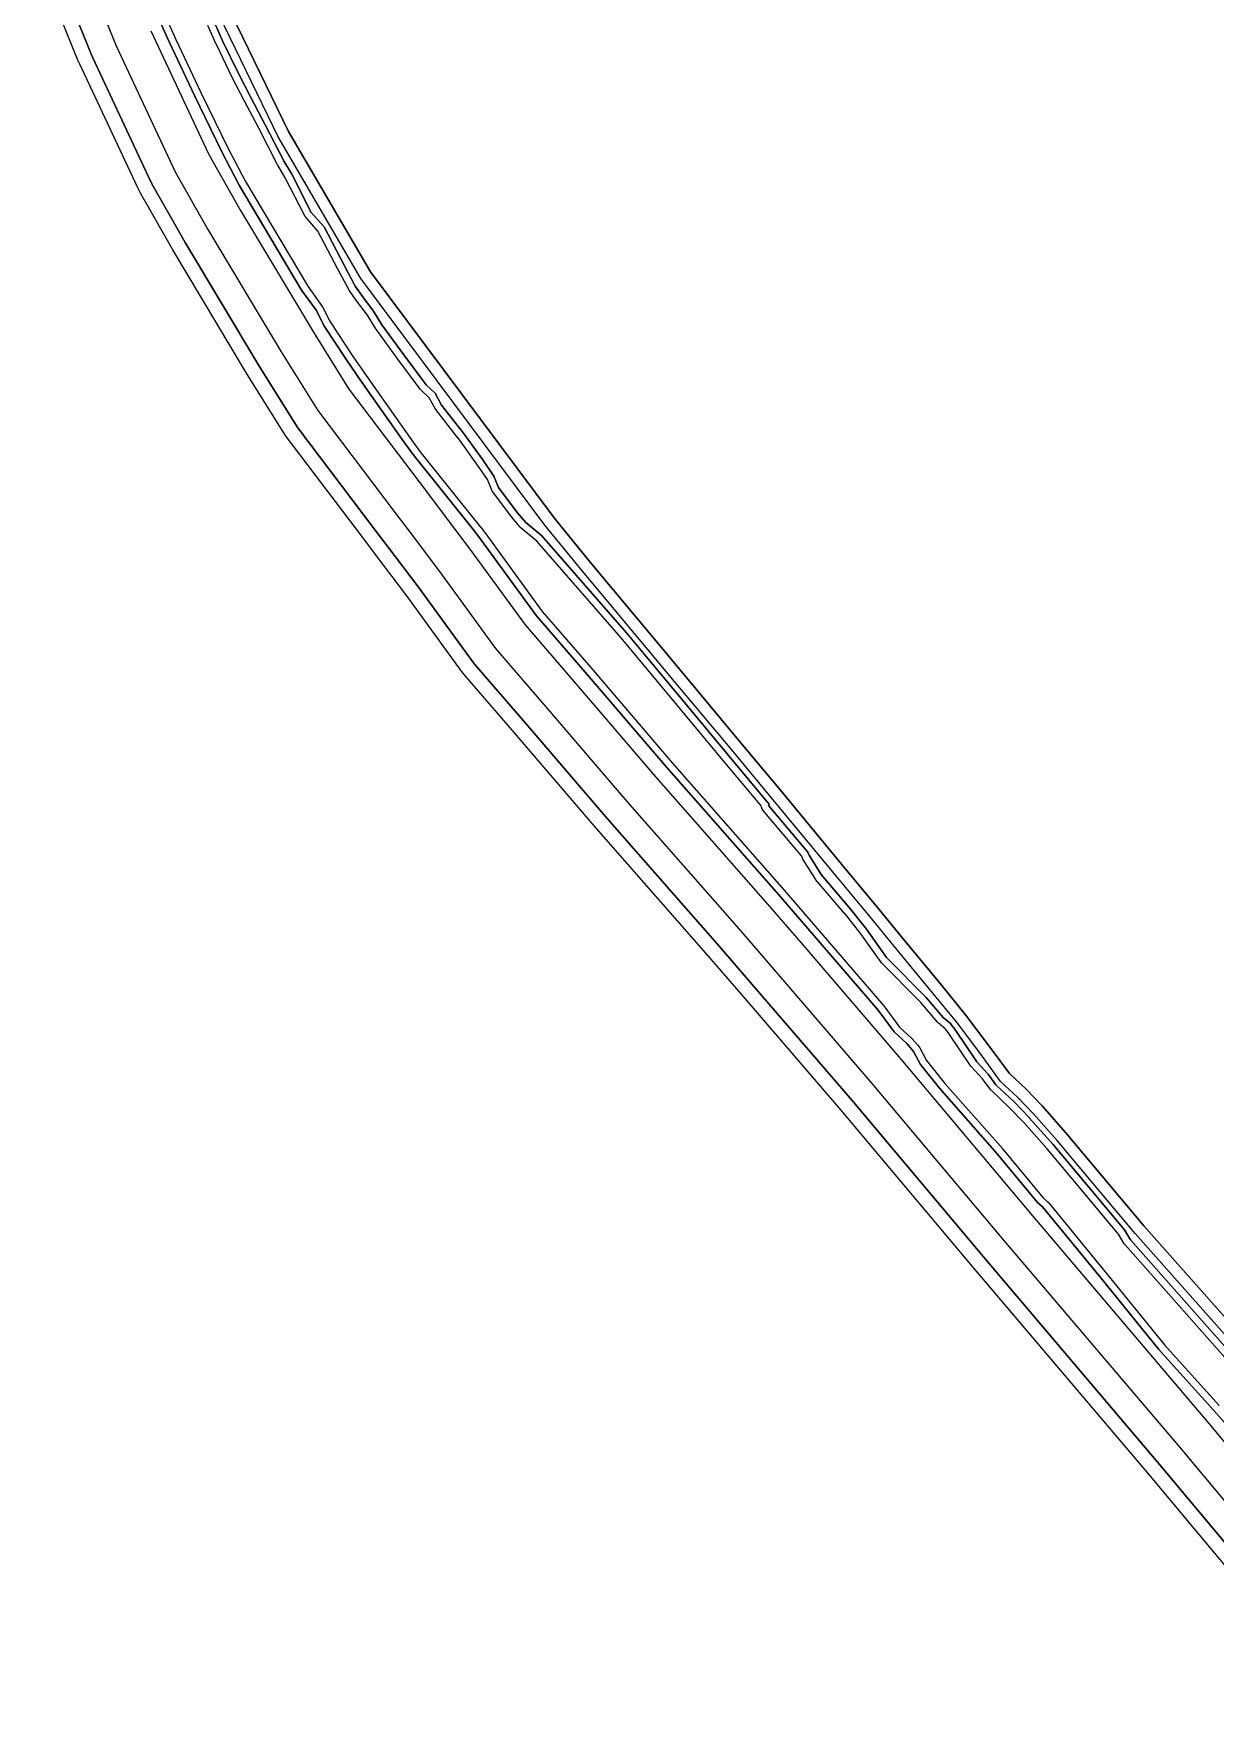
# Model space of a CAD drawing. Header units: inches. Extents: x 87989 to 118156, y 435697 to 451526.
# Drawn here: x 104592 to 104998, y 449125 to 449705 of the extents above; entities that cross this region are included whole.
import ezdxf

# ---------------------------------------------------------------- set-up
doc = ezdxf.new("R2010")
doc.units = ezdxf.units.IN
doc.header["$MEASUREMENT"] = 0
for name, color, linetype, true_color in [('As_waterkering_BWK', 7, 'Continuous', 0x7b8981), ('Beschermingszone_BWK', 7, 'Continuous', 0xcf890d), ('Grens_bebouwingsvrije_zone_BWK', 7, 'Continuous', 0x6789ae), ('Kernzone_BWK', 7, 'Continuous', 0xcb89af), ('Referentiepunten_BWK', 7, 'Continuous', 0x178980)]:
    doc.layers.add(name, color=color, linetype=linetype, true_color=true_color)

msp = doc.modelspace()

# ---------------------------------------------------------------- linework, layer by layer
at = {"layer": 'As_waterkering_BWK'}
for points in [[(105000.9899, 449258.7101), (104970.3538, 449293.2582), (104956.0006, 449310.3729), (104943.562, 449325.2045), (104935.4379, 449334.3666), (104930.0681, 449339.9497), (104924.1662, 449345.4887), (104917.3677, 449354.769), (104908.9836, 449365.9319), (104900.8986, 449375.834), (104887.0312, 449392.6137), (104879.297, 449401.9721), (104866.3628, 449417.6225), (104844.8524, 449443.6503), (104831.7667, 449459.3486), (104811.4338, 449483.7411), (104779.5198, 449522.0267), (104767.5628, 449536.6158), (104704.3234, 449621.4084), (104675.9454, 449670.0507), (104650.2994, 449723.0327)], [(104632.168, 449706.508), (104652.149, 449663.988), (104663.044, 449644.767), (104688.041, 449602.922), (104700.269, 449583.334), (104726.864, 449548.172), (104731.271, 449542.327), (104741.787, 449528.379), (104760.793, 449502.3), (104777.655, 449482.816), (104805.684, 449450.05), (104844.169, 449406.27), (104855.465, 449393.143), (104889.867, 449353.163), (104935.132, 449299.324), (104995.736, 449227.911), (105067.228, 449142.345)]]:
    msp.add_lwpolyline(points, dxfattribs=at)
at = {"layer": 'Beschermingszone_BWK'}
for points in [[(104596.6052, 449735.7506), (104611.7738, 449698.2572), (104612.2569, 449697.1514), (104632.2379, 449654.6314), (104633.0098, 449653.1394), (104644.0311, 449633.7015), (104669.2666, 449591.4558), (104681.6068, 449571.684), (104682.7227, 449570.0627), (104709.3076, 449534.914), (104713.7045, 449529.0825), (104724.1128, 449515.2773), (104743.0136, 449489.3426), (104744.1576, 449487.9033), (104760.9784, 449468.4672), (104789.0634, 449435.6371), (104827.5689, 449391.8322), (104838.789, 449378.7934), (104873.1087, 449338.909), (104918.3254, 449285.1277), (104978.9077, 449213.7406), (105050.4216, 449128.1488)], [(105046.602, 449124.9224), (104975.0831, 449210.52), (104914.5057, 449281.9012), (104869.3, 449335.6695), (104834.999, 449375.5321), (104823.7962, 449388.5509), (104785.286, 449432.3614), (104757.1883, 449465.2061), (104740.3769, 449484.6313), (104738.9728, 449486.3978), (104720.0959, 449512.2997), (104709.7121, 449526.0724), (104705.3176, 449531.9009), (104678.7349, 449567.0465), (104677.3654, 449569.0362), (104664.9996, 449588.8498), (104639.7099, 449631.1866), (104628.66, 449650.6738), (104627.7126, 449652.5048), (104607.7316, 449695.0248), (104607.1387, 449696.382), (104591.97, 449733.8757)], [(105015.5259, 449212.0234), (104997.3689, 449232.4082), (104981.5439, 449250), (104978.5471, 449253.355), (104958.6189, 449277.9248), (104938.5559, 449302.3599), (104936.845, 449303.8521), (104922.999, 449320.6128), (104903.1233, 449343.0947), (104896.6409, 449351.2969), (104894.2217, 449355.7529), (104893.6755, 449356.4023), (104891.8884, 449358.4795), (104887.5271, 449362.4639), (104882.052, 449369.9106), (104859.2549, 449396.4043), (104847.9417, 449409.5513), (104809.4617, 449453.3257), (104781.4451, 449486.0771), (104764.7107, 449505.4141), (104745.8037, 449531.3564), (104743.5193, 449534.3862), (104722.677, 449560.4292), (104719.146, 449565.2832), (104706.5, 449583.1172), (104704.4429, 449586.104), (104704.3918, 449586.1714), (104704.3474, 449586.2427), (104699.4199, 449593.3979), (104691.6541, 449605.2129), (104689.083, 449610.3281), (104683.9929, 449617.3242), (104662.571, 449653.4512), (104656.562, 449664.9121), (104647.1411, 449684.2041), (104638.54, 449702.5039), (104627.7539, 449726.5449)], [(104630.0588, 449727.5151), (104640.812, 449703.5474), (104649.3955, 449685.2842), (104658.7766, 449666.0732), (104658.8088, 449666.0093), (104664.7549, 449654.6699), (104686.0835, 449618.7002), (104691.1045, 449611.7988), (104691.3167, 449611.4507), (104693.8228, 449606.4653), (104701.4944, 449594.7935), (104706.4065, 449587.6606), (104706.4524, 449587.5908), (104706.502, 449587.522), (104708.5493, 449584.5493), (104721.1765, 449566.7412), (104724.6648, 449561.9463), (104745.4712, 449535.9487), (104745.5156, 449535.8911), (104747.812, 449532.8452), (104766.6694, 449506.9707), (104783.3401, 449487.7075), (104811.3503, 449454.9639), (104849.8279, 449411.1919), (104861.1499, 449398.0347), (104883.947, 449371.5415), (104884.0662, 449371.3916), (104889.3953, 449364.1436), (104893.5747, 449360.3252), (104893.7834, 449360.1099), (104895.5798, 449358.022), (104896.136, 449357.3608), (104896.3867, 449357.0029), (104896.4187, 449356.9458), (104898.7356, 449352.6787), (104905.0417, 449344.6992), (104924.8721, 449322.269), (104924.9265, 449322.2051), (104938.6421, 449305.6016), (104940.1992, 449304.2441), (104940.488, 449303.9463), (104960.5559, 449279.5054), (104980.4512, 449254.9761), (104983.4055, 449251.6685), (104999.2317, 449234.0752)], [(105053.9021, 449191.0464), (104966.9341, 449289.3149), (104966.8911, 449289.3647), (104966.656, 449289.6963), (104964.6938, 449293.0039), (104952.5525, 449307.481), (104940.1494, 449322.2705), (104932.1313, 449331.313), (104926.9045, 449336.7471), (104921.0867, 449342.2075), (104920.9814, 449342.3125), (104920.8179, 449342.4854), (104920.667, 449342.6602), (104920.5857, 449342.7637), (104920.5361, 449342.8296), (104917.9475, 449346.3628), (104914.1802, 449350.4663), (104913.9539, 449350.752), (104906.3362, 449361.9634), (104905.4402, 449363.1567), (104905.1099, 449363.561), (104902.7766, 449365.4521), (104902.4524, 449365.7734), (104896.7249, 449372.5947), (104883.2214, 449386.25), (104882.9583, 449386.564), (104876.1182, 449396.2324), (104870.8418, 449402.8955), (104870.7837, 449402.9663), (104860.6064, 449414.8892), (104860.3904, 449415.1831), (104856.2244, 449421.8232), (104856.0364, 449422.186), (104855.7209, 449422.9385), (104842.4958, 449438.6621), (104842.262, 449438.9883), (104842.0854, 449439.3491), (104841.9712, 449439.7339), (104841.9221, 449440.1323), (104841.3899, 449440.7764), (104828.3103, 449456.4673), (104807.9773, 449480.8599), (104793.7346, 449497.9458), (104764.77, 449531.1377), (104759.3777, 449535.5752), (104759.0583, 449535.8931), (104756.1716, 449539.3506), (104756.0867, 449539.4585), (104749.6724, 449548.0586), (104749.5115, 449548.3032), (104749.3652, 449548.6001), (104747.8394, 449552.2998), (104744.228, 449557.563), (104737.6311, 449566.6855), (104737.5735, 449566.7622), (104730.0659, 449576.3442), (104729.8335, 449576.6992), (104727.8286, 449580.417), (104725.0349, 449583.0229), (104724.825, 449583.2441), (104724.7317, 449583.3618), (104717.1042, 449593.6484), (104709.5825, 449603.9565), (104709.4785, 449604.1108), (104706.6089, 449608.7295), (104702.6721, 449613.9854), (104702.6155, 449614.064), (104700.3723, 449617.314), (104700.2261, 449617.5537), (104696.4814, 449624.5474), (104689.6062, 449637.6836), (104685.4153, 449642.4668), (104685.1479, 449642.8442), (104685.0884, 449642.9531), (104678.3894, 449656.0151), (104675.8186, 449660.3345), (104675.7444, 449660.4683), (104669.2583, 449673.061), (104664.2314, 449682.585), (104660.166, 449690.4048), (104660.1304, 449690.4756), (104654.5984, 449701.9956), (104654.5657, 449702.0669), (104651.7998, 449708.3218)], [(104654.0759, 449709.356), (104656.8521, 449703.0781), (104662.384, 449691.5581), (104666.446, 449683.7451), (104671.4751, 449674.2168), (104677.967, 449661.6128), (104680.5779, 449657.2261), (104687.313, 449644.0942), (104691.6829, 449639.1069), (104698.6909, 449625.7168), (104702.4299, 449618.7339), (104704.6731, 449615.4839), (104708.675, 449610.1411), (104711.6021, 449605.4302), (104719.1179, 449595.1299), (104726.74, 449584.8511), (104729.834, 449581.9648), (104732.0339, 449577.8862), (104739.6001, 449568.228), (104746.272, 449559.0029), (104750.05, 449553.4971), (104751.6765, 449549.5532), (104758.0906, 449540.9531), (104760.9756, 449537.498), (104766.5181, 449532.937), (104795.6367, 449499.5684), (104809.8975, 449482.4604), (104830.2305, 449458.0679), (104843.3135, 449442.373), (104844.7888, 449440.5879), (104844.4099, 449440.27), (104857.8794, 449424.2559), (104858.342, 449423.1519), (104862.5081, 449416.5122), (104872.7439, 449404.519), (104878.1201, 449397.7314), (104884.9993, 449388.0078), (104898.574, 449374.2798), (104904.3669, 449367.3809), (104906.8838, 449365.3418), (104907.396, 449364.7139), (104907.4331, 449364.666), (104908.3711, 449363.4175), (104916.0217, 449352.1567), (104919.8826, 449347.9517), (104922.5527, 449344.3066), (104922.634, 449344.2031), (104922.7976, 449344.0303), (104928.6621, 449338.5264), (104933.9543, 449333.0239), (104933.9954, 449332.979), (104942.0474, 449323.8984), (104954.468, 449309.0879), (104966.74, 449294.4546), (104968.8062, 449290.9717), (105055.8542, 449192.6128)]]:
    msp.add_lwpolyline(points, dxfattribs=at)
at = {"layer": 'Grens_bebouwingsvrije_zone_BWK'}
for points in [[(104604.9485, 449739.1253), (104620.2506, 449701.3019), (104640.5946, 449658.0096), (104651.8076, 449638.2274), (104676.9459, 449596.1459), (104689.5496, 449575.9561), (104716.4898, 449540.3377), (104720.8909, 449534.5006), (104731.3432, 449520.6371), (104750.6072, 449494.204), (104767.8006, 449474.3371), (104795.8623, 449441.5329), (104834.3599, 449397.7386), (104845.6111, 449384.6636), (104879.9644, 449344.7402), (104925.2008, 449290.9352), (104985.7919, 449219.5374), (105057.2967, 449133.9561)], [(105003.9826, 449261.364), (104973.3832, 449295.8708), (104959.0654, 449312.9432), (104946.5914, 449327.8171), (104938.377, 449337.081), (104932.8802, 449342.7963), (104927.1739, 449348.1517), (104920.5804, 449357.1521), (104912.1333, 449368.3989), (104903.9895, 449378.373), (104890.1145, 449395.1618), (104882.3803, 449404.5202), (104869.4462, 449420.1707), (104847.9303, 449446.205), (104834.8393, 449461.9097), (104814.5063, 449486.3022), (104782.603, 449524.5751), (104770.7146, 449539.0805), (104707.6647, 449623.619), (104679.4784, 449671.9327), (104653.9938, 449724.5811)]]:
    msp.add_lwpolyline(points, dxfattribs=at)
at = {"layer": 'Kernzone_BWK'}
for points in [[(105050.4216, 449128.1489), (104978.9077, 449213.7407), (104918.3254, 449285.1279), (104873.1086, 449338.9092), (104838.7891, 449378.7935), (104827.5688, 449391.832), (104789.0635, 449435.6372), (104760.9785, 449468.4673), (104744.1577, 449487.9033), (104743.0137, 449489.3428), (104724.1128, 449515.2773), (104713.7046, 449529.0825), (104709.3076, 449534.9141), (104682.7227, 449570.0625), (104681.6067, 449571.6841), (104669.2666, 449591.4556), (104644.031, 449633.7017), (104633.0098, 449653.1392), (104632.2378, 449654.6313), (104612.2568, 449697.1514), (104611.7737, 449698.2573), (104596.6052, 449735.7505)], [(104627.7539, 449726.5449), (104638.54, 449702.5039), (104647.1411, 449684.2041), (104656.562, 449664.9121), (104662.571, 449653.4512), (104683.9929, 449617.3242), (104689.083, 449610.3281), (104691.6541, 449605.2129), (104699.4199, 449593.3979), (104704.3474, 449586.2427), (104704.3918, 449586.1714), (104704.4429, 449586.104), (104706.5, 449583.1172), (104719.146, 449565.2832), (104722.677, 449560.4292), (104743.5193, 449534.3862), (104745.8037, 449531.3564), (104764.7107, 449505.4141), (104781.4451, 449486.0771), (104809.4617, 449453.3257), (104847.9417, 449409.5513), (104859.2549, 449396.4043), (104882.052, 449369.9106), (104887.5271, 449362.4639), (104891.8884, 449358.4795), (104893.6755, 449356.4023), (104894.2217, 449355.7529), (104896.6409, 449351.2969), (104903.1233, 449343.0947), (104922.999, 449320.6128), (104936.845, 449303.8521), (104938.5559, 449302.3599), (104958.6189, 449277.9248), (104978.5471, 449253.355), (104981.5439, 449250), (104997.3689, 449232.4082), (105015.5259, 449212.0234)], [(104653.9939, 449724.5811), (104679.4785, 449671.9326), (104707.6648, 449623.6191), (104770.7146, 449539.0806), (104782.6028, 449524.5752), (104814.5063, 449486.3022), (104834.8394, 449461.9097), (104847.9304, 449446.2051), (104869.4463, 449420.1709), (104882.3804, 449404.52), (104890.1145, 449395.1616), (104903.9895, 449378.373), (104912.1321, 449368.3979), (104920.5803, 449357.1519), (104927.1738, 449348.1519), (104932.8784, 449342.7944), (104938.3757, 449337.0801), (104946.5908, 449327.8164), (104959.0654, 449312.9434), (104973.3833, 449295.8706), (105003.9827, 449261.3638)], [(105055.8542, 449192.6128), (104968.8062, 449290.9717), (104966.74, 449294.4546), (104954.468, 449309.0879), (104942.0474, 449323.8984), (104933.9954, 449332.979), (104933.9543, 449333.0239), (104928.6621, 449338.5264), (104922.7976, 449344.0303), (104922.634, 449344.2031), (104922.5527, 449344.3066), (104919.8826, 449347.9517), (104916.0217, 449352.1567), (104908.3711, 449363.4175), (104907.4331, 449364.666), (104907.396, 449364.7139), (104906.8838, 449365.3418), (104904.3669, 449367.3809), (104898.574, 449374.2798), (104884.9993, 449388.0078), (104878.1201, 449397.7314), (104872.7439, 449404.519), (104862.5081, 449416.5122), (104858.342, 449423.1519), (104857.8794, 449424.2559), (104844.4099, 449440.27), (104844.7888, 449440.5879), (104843.3135, 449442.373), (104830.2305, 449458.0679), (104809.8975, 449482.4604), (104795.6367, 449499.5684), (104766.5181, 449532.937), (104760.9756, 449537.498), (104758.0906, 449540.9531), (104751.6765, 449549.5532), (104750.05, 449553.4971), (104746.272, 449559.0029), (104739.6001, 449568.228), (104732.0339, 449577.8862), (104729.834, 449581.9648), (104726.74, 449584.8511), (104719.1179, 449595.1299), (104711.6021, 449605.4302), (104708.675, 449610.1411), (104704.6731, 449615.4839), (104702.4299, 449618.7339), (104698.6909, 449625.7168), (104691.6829, 449639.1069), (104687.313, 449644.0942), (104680.5779, 449657.2261), (104677.967, 449661.6128), (104671.4751, 449674.2168), (104666.446, 449683.7451), (104662.384, 449691.5581), (104656.8521, 449703.0781), (104654.0759, 449709.356)]]:
    msp.add_lwpolyline(points, dxfattribs=at)
at = {"layer": 'Referentiepunten_BWK'}
for p in [(104685.0578, 449654.4312), (104668.7657, 449635.1889), (104741.2515, 449571.8945), (104723.9901, 449551.9717), (104803.2921, 449493.5083), (104785.7223, 449473.3853), (104867.2074, 449416.6005), (104851.3446, 449397.9313), (104930.6025, 449339.3941), (104916.2125, 449321.8272), (104996.2862, 449264.0145), (104980.8137, 449245.4947)]:
    msp.add_point(p, dxfattribs=at)

doc.saveas('drawing.dxf')
